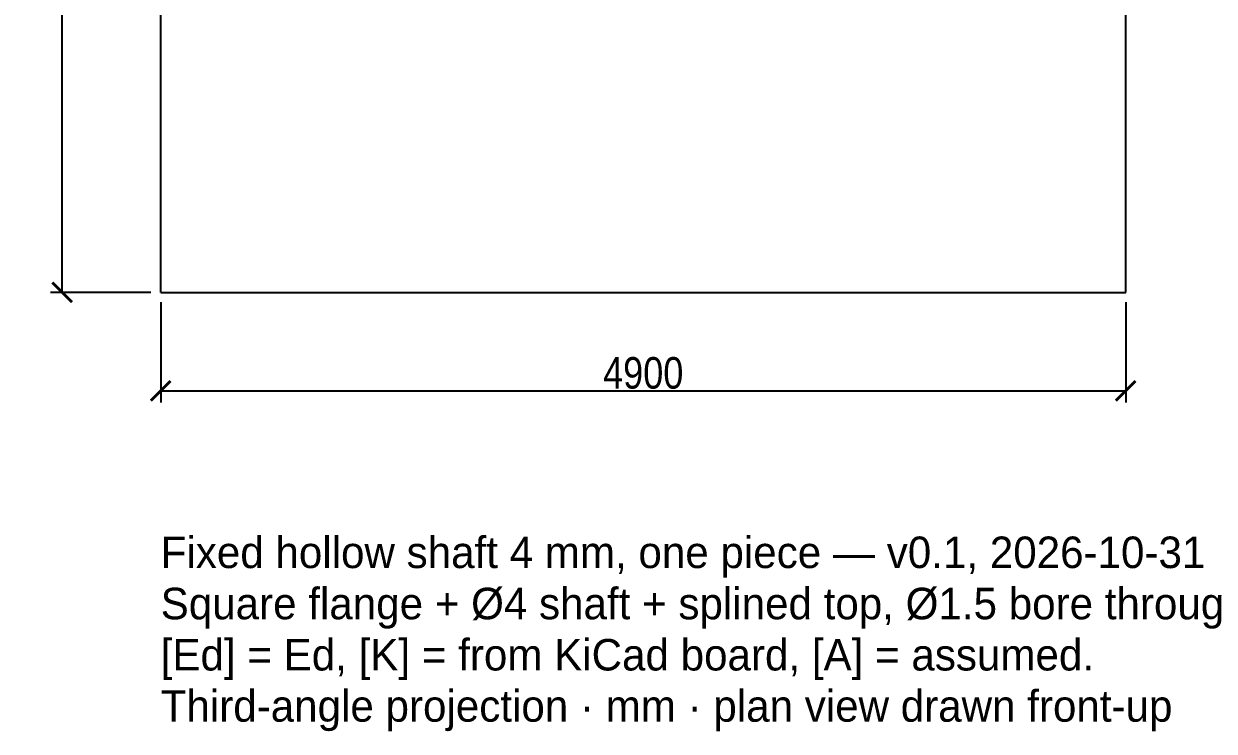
# Model space of a CAD drawing. Header units: millimetres. Extents: x -31 to 130, y -47 to 101.
# Drawn here: x -31.4 to 29, y -46.8 to -10.9 of the extents above; entities that cross this region are included whole.
import ezdxf

# ---------------------------------------------------------------- set-up
doc = ezdxf.new("R2010")
doc.units = ezdxf.units.MM
doc.linetypes.add('DASHED', pattern=[1.524, 1.27, -0.254])
for name, color, linetype in [('DIMS', 3, 'CONTINUOUS'), ('HIDDEN', 8, 'DASHED'), ('TEXT', 7, 'CONTINUOUS'), ('VISIBLE', 7, 'CONTINUOUS')]:
    doc.layers.add(name, color=color, linetype=linetype)
doc.styles.add('OpenSansCondensed-Light', font='OpenSansCondensed-Light.ttf')
doc.dimstyles.new('EZDXF', dxfattribs={"dimtxt": 0.25, "dimasz": 0.175, "dimexe": 0.375, "dimexo": 0.125, "dimgap": 0.1, "dimtad": 1, "dimlfac": 100, "dimzin": 12, "dimdsep": 46, "dimtxsty": 'OpenSansCondensed-Light', "dimblk": 'ARCHTICK', "dimcen": 2.5, "dimazin": 3, "dimtfac": 0.5, "dimtmove": 2, "dimatfit": 3})

# ---------------------------------------------------------------- blocks, each defined once
blk = doc.blocks.new('_ARCHTICK')
at = {"color": 0, "linetype": 'BYBLOCK', "const_width": 0.15}
blk.add_lwpolyline([(-0.5, -0.5), (0.5, 0.5)], dxfattribs=at)

msp = doc.modelspace()

# ---------------------------------------------------------------- linework, layer by layer
at = {"layer": 'HIDDEN'}
for points in [[(-24.5, -24.5), (-24.5, 24.5)], [(24.5, -24.5), (24.5, 24.5)], [(-24.5, -24.5), (24.5, -24.5)]]:
    msp.add_lwpolyline(points, dxfattribs=at)
at = {"layer": 'VISIBLE'}
for points in [[(-24.5, -24.5), (-24.5, 24.5)], [(24.5, -24.5), (24.5, 24.5)], [(-24.5, -24.5), (24.5, -24.5)]]:
    msp.add_lwpolyline(points, dxfattribs=at)

# ---------------------------------------------------------------- texts
at = {"layer": 'TEXT'}
for s, p in [('Fixed hollow shaft 4 mm, one piece — v0.1, 2026-10-31', (-24.5, -38.5)), ('Square flange + Ø4 shaft + splined top, Ø1.5 bore through.', (-24.5, -41.1)), ('[Ed] = Ed, [K] = from KiCad board, [A] = assumed.', (-24.5, -43.7)), ('Third-angle projection · mm · plan view drawn front-up', (-24.5, -46.3))]:
    msp.add_text(s, height=1.6, dxfattribs=at).set_placement(p)

# ---------------------------------------------------------------- dimensions: what is measured, and where the dimension line sits
at = {"layer": 'DIMS'}
msp.add_linear_dim(base=(-29.5, -24.5), p1=(-24.5, -24.5), p2=(-24.5, 24.5), angle=90, dimstyle='EZDXF', override={"dimtxt": 1.6, "dimasz": 1, "dimexe": 0.6, "dimexo": 0.5, "dimdec": 2}, dxfattribs=at).render()
msp.add_linear_dim(base=(-24.5, -29.5), p1=(-24.5, -24.5), p2=(24.5, -24.5), dimstyle='EZDXF', override={"dimtxt": 1.6, "dimasz": 1, "dimexe": 0.6, "dimexo": 0.5, "dimdec": 2}, dxfattribs=at).render()

doc.saveas('drawing.dxf')
